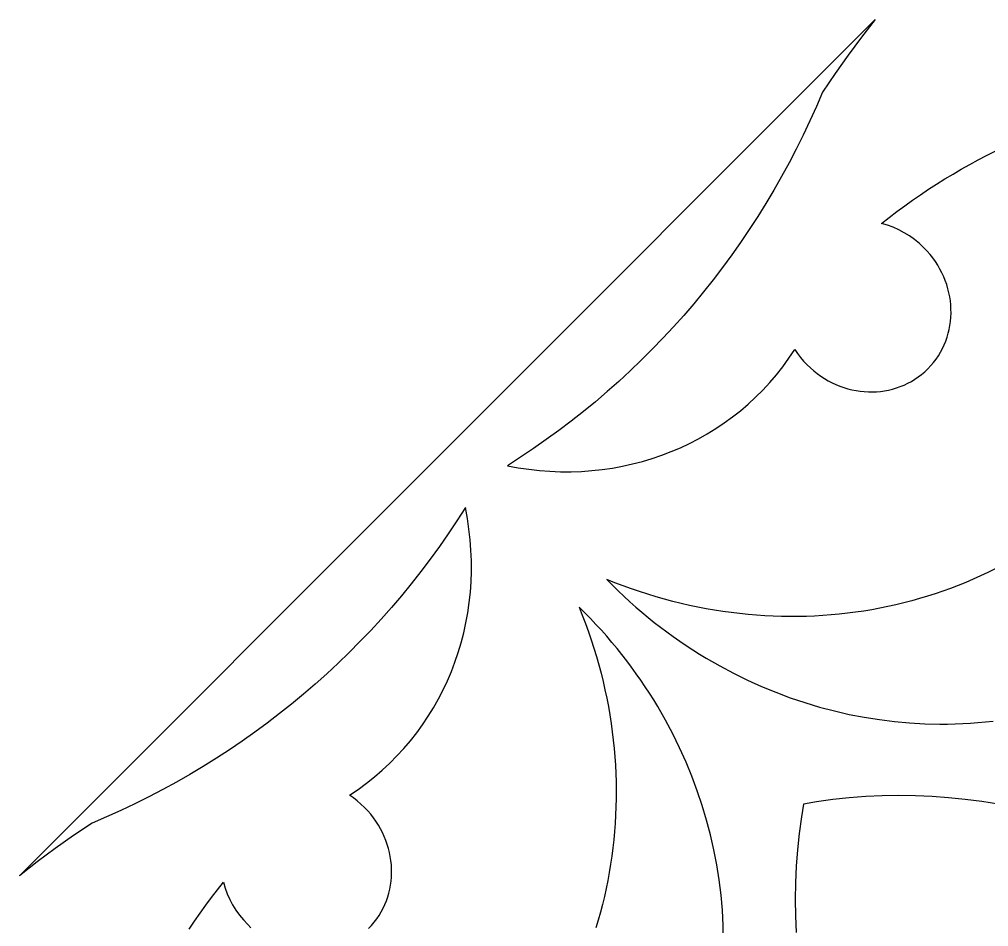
# Model space of a CAD drawing. Extents: x 1908 to 2928, y -299 to 721.
# Drawn here: x 2108.77 to 2151.51, y 480.22 to 520.2 of the extents above; entities that cross this region are included whole.
import ezdxf

# ---------------------------------------------------------------- set-up
doc = ezdxf.new("R2010")
doc.units = 0
doc.layers.add('BITMAP_LAYER', color=18, linetype='CONTINUOUS')

msp = doc.modelspace()

# ---------------------------------------------------------------- linework, layer by layer
at = {"layer": 'BITMAP_LAYER'}
for points in [[(2124.167, 480.139), (2124.297, 480.275), (2124.417, 480.417), (2124.528, 480.563), (2124.631, 480.714), (2124.725, 480.87), (2124.81, 481.029), (2124.887, 481.192), (2124.955, 481.359), (2125.014, 481.528), (2125.064, 481.7), (2125.106, 481.874), (2125.139, 482.05), (2125.163, 482.228), (2125.179, 482.407), (2125.186, 482.587), (2125.184, 482.768), (2125.174, 482.949), (2125.155, 483.13), (2125.128, 483.31), (2125.092, 483.49), (2125.047, 483.668), (2124.994, 483.846), (2124.932, 484.021), (2124.862, 484.195), (2124.783, 484.366), (2124.696, 484.534), (2124.6, 484.7), (2124.496, 484.862), (2124.383, 485.02), (2124.262, 485.174), (2124.132, 485.324), (2123.993, 485.469), (2123.834, 485.62), (2123.669, 485.761), (2123.499, 485.891), (2123.325, 486.01), (2123.707, 486.268), (2124.076, 486.538), (2124.432, 486.821), (2124.775, 487.116), (2125.105, 487.423), (2125.422, 487.741), (2125.725, 488.07), (2126.015, 488.41), (2126.291, 488.761), (2126.552, 489.121), (2126.8, 489.49), (2127.033, 489.868), (2127.252, 490.255), (2127.456, 490.65), (2127.646, 491.053), (2127.82, 491.463), (2127.98, 491.88), (2128.124, 492.303), (2128.252, 492.733), (2128.365, 493.168), (2128.462, 493.609), (2128.543, 494.054), (2128.608, 494.504), (2128.657, 494.958), (2128.69, 495.416), (2128.705, 495.876), (2128.704, 496.34), (2128.686, 496.806), (2128.651, 497.274), (2128.598, 497.743), (2128.528, 498.214), (2128.441, 498.686), (2128.068, 498.105), (2127.685, 497.533), (2127.292, 496.97), (2126.889, 496.415), (2126.475, 495.869), (2126.052, 495.332), (2125.619, 494.803), (2125.176, 494.284), (2124.724, 493.774), (2124.262, 493.273), (2123.791, 492.781), (2123.311, 492.299), (2122.822, 491.826), (2122.323, 491.363), (2121.817, 490.909), (2121.301, 490.465), (2120.777, 490.032), (2120.244, 489.608), (2119.704, 489.194), (2119.155, 488.791), (2118.598, 488.398), (2118.033, 488.016), (2117.46, 487.644), (2116.88, 487.282), (2116.292, 486.932), (2115.697, 486.592), (2115.095, 486.263), (2114.485, 485.945), (2113.869, 485.638), (2113.245, 485.343), (2112.615, 485.059), (2111.979, 484.786), (2111.158, 484.23), (2110.35, 483.658), (2109.554, 483.07), (2108.771, 482.466), (2146.509, 520.204), (2145.906, 519.421), (2145.318, 518.625), (2144.745, 517.817), (2144.189, 516.997), (2143.916, 516.36), (2143.632, 515.73), (2143.337, 515.106), (2143.03, 514.49), (2142.712, 513.88), (2142.383, 513.278), (2142.044, 512.683), (2141.693, 512.095), (2141.332, 511.515), (2140.96, 510.942), (2140.577, 510.378), (2140.184, 509.821), (2139.781, 509.272), (2139.367, 508.731), (2138.943, 508.198), (2138.51, 507.674), (2138.066, 507.159), (2137.613, 506.652), (2137.149, 506.154), (2136.677, 505.664), (2136.194, 505.184), (2135.702, 504.713), (2135.201, 504.251), (2134.691, 503.799), (2134.172, 503.356), (2133.643, 502.923), (2133.106, 502.5), (2132.56, 502.086), (2132.005, 501.683), (2131.442, 501.29), (2130.87, 500.907), (2130.29, 500.535), (2130.761, 500.447), (2131.232, 500.377), (2131.701, 500.324), (2132.169, 500.289), (2132.635, 500.271), (2133.099, 500.27), (2133.56, 500.286), (2134.017, 500.318), (2134.471, 500.367), (2134.921, 500.432), (2135.366, 500.513), (2135.807, 500.61), (2136.242, 500.723), (2136.672, 500.852), (2137.095, 500.996), (2137.512, 501.155), (2137.922, 501.329), (2138.325, 501.519), (2138.72, 501.723), (2139.107, 501.942), (2139.485, 502.175), (2139.855, 502.423), (2140.215, 502.685), (2140.565, 502.96), (2140.905, 503.25), (2141.234, 503.553), (2141.553, 503.87), (2141.859, 504.2), (2142.155, 504.543), (2142.437, 504.899), (2142.708, 505.268), (2142.965, 505.65), (2143.084, 505.476), (2143.214, 505.306), (2143.355, 505.141), (2143.507, 504.982), (2143.651, 504.843), (2143.801, 504.714), (2143.955, 504.592), (2144.114, 504.479), (2144.275, 504.375), (2144.441, 504.279), (2144.609, 504.192), (2144.78, 504.113), (2144.954, 504.043), (2145.129, 503.981), (2145.307, 503.928), (2145.485, 503.883), (2145.665, 503.847), (2145.846, 503.82), (2146.027, 503.801), (2146.208, 503.791), (2146.388, 503.789), (2146.568, 503.796), (2146.747, 503.812), (2146.925, 503.836), (2147.101, 503.869), (2147.275, 503.911), (2147.447, 503.961), (2147.617, 504.021), (2147.783, 504.088), (2147.946, 504.165), (2148.105, 504.25), (2148.261, 504.344), (2148.412, 504.447), (2148.559, 504.558), (2148.7, 504.679), (2148.836, 504.808), (2148.965, 504.944), (2149.086, 505.085), (2149.197, 505.232), (2149.3, 505.383), (2149.394, 505.539), (2149.479, 505.698), (2149.556, 505.861), (2149.624, 506.027), (2149.683, 506.197), (2149.733, 506.369), (2149.775, 506.543), (2149.808, 506.719), (2149.832, 506.897), (2149.848, 507.076), (2149.855, 507.256), (2149.853, 507.437), (2149.843, 507.618), (2149.824, 507.798), (2149.797, 507.979), (2149.761, 508.159), (2149.716, 508.337), (2149.663, 508.515), (2149.601, 508.69), (2149.531, 508.864), (2149.452, 509.035), (2149.365, 509.203), (2149.269, 509.369), (2149.165, 509.531), (2149.052, 509.689), (2148.93, 509.843), (2148.801, 509.993), (2148.662, 510.138), (2148.461, 510.326), (2148.248, 510.501), (2148.025, 510.66), (2147.793, 510.803), (2147.553, 510.93), (2147.305, 511.041), (2147.052, 511.134), (2146.793, 511.209), (2147.13, 511.474), (2147.469, 511.734), (2147.813, 511.988), (2148.16, 512.236), (2148.51, 512.478), (2148.863, 512.715), (2149.22, 512.946), (2149.58, 513.171), (2149.943, 513.39), (2150.309, 513.604), (2150.678, 513.811), (2151.051, 514.013), (2151.426, 514.209), (2151.803, 514.4)], [(2151.806, 495.99), (2151.484, 495.831), (2151.159, 495.678), (2150.831, 495.531), (2150.501, 495.391), (2150.168, 495.257), (2149.832, 495.128), (2149.495, 495.006), (2149.155, 494.891), (2148.812, 494.781), (2148.468, 494.678), (2148.122, 494.581), (2147.774, 494.49), (2147.423, 494.406), (2147.072, 494.328), (2146.718, 494.256), (2146.363, 494.19), (2146.006, 494.131), (2145.648, 494.078), (2145.289, 494.032), (2144.928, 493.992), (2144.566, 493.958), (2144.203, 493.931), (2143.839, 493.91), (2143.474, 493.896), (2143.109, 493.888), (2142.742, 493.886), (2142.375, 493.891), (2142.008, 493.903), (2141.64, 493.921), (2141.271, 493.946), (2140.903, 493.977), (2140.534, 494.015), (2140.165, 494.059), (2139.796, 494.11), (2139.426, 494.168), (2139.057, 494.232), (2138.689, 494.303), (2138.32, 494.38), (2137.952, 494.464), (2137.585, 494.555), (2137.218, 494.653), (2136.851, 494.757), (2136.486, 494.868), (2136.121, 494.986), (2135.757, 495.11), (2135.394, 495.242), (2135.032, 495.38), (2134.671, 495.525), (2134.922, 495.271), (2135.175, 495.022), (2135.433, 494.778), (2135.694, 494.538), (2135.958, 494.304), (2136.225, 494.074), (2136.495, 493.85), (2136.769, 493.63), (2137.045, 493.415), (2137.324, 493.206), (2137.606, 493.001), (2137.891, 492.801), (2138.179, 492.607), (2138.469, 492.417), (2138.762, 492.233), (2139.058, 492.054), (2139.655, 491.711), (2140.262, 491.388), (2140.877, 491.087), (2141.5, 490.807), (2142.13, 490.548), (2142.767, 490.31), (2143.41, 490.094), (2144.058, 489.9), (2144.711, 489.727), (2145.369, 489.577), (2146.03, 489.449), (2146.694, 489.343), (2147.36, 489.26), (2148.028, 489.2), (2148.698, 489.163), (2149.368, 489.148), (2149.704, 489.15), (2150.039, 489.158), (2150.374, 489.171), (2150.709, 489.19), (2151.043, 489.215), (2151.377, 489.246), (2151.711, 489.283)], [(2139.827, 479.607), (2139.812, 480.277), (2139.775, 480.947), (2139.715, 481.615), (2139.632, 482.282), (2139.526, 482.946), (2139.398, 483.607), (2139.248, 484.264), (2139.076, 484.917), (2138.881, 485.565), (2138.665, 486.208), (2138.428, 486.845), (2138.168, 487.475), (2137.888, 488.098), (2137.587, 488.713), (2137.264, 489.32), (2136.921, 489.918), (2136.742, 490.213), (2136.558, 490.506), (2136.368, 490.796), (2136.174, 491.084), (2135.974, 491.369), (2135.769, 491.651), (2135.56, 491.93), (2135.345, 492.207), (2135.125, 492.48), (2134.901, 492.75), (2134.671, 493.018), (2134.437, 493.282), (2134.197, 493.542), (2133.953, 493.8), (2133.704, 494.054), (2133.45, 494.304), (2133.595, 493.943), (2133.733, 493.581), (2133.865, 493.218), (2133.989, 492.855), (2134.107, 492.49), (2134.218, 492.124), (2134.322, 491.758), (2134.42, 491.391), (2134.511, 491.023), (2134.595, 490.655), (2134.673, 490.286), (2134.743, 489.918), (2134.808, 489.549), (2134.865, 489.18), (2134.916, 488.811), (2134.961, 488.441), (2134.998, 488.073), (2135.03, 487.704), (2135.054, 487.335), (2135.072, 486.967), (2135.084, 486.6), (2135.089, 486.233), (2135.088, 485.866), (2135.08, 485.501), (2135.065, 485.136), (2135.045, 484.772), (2135.017, 484.409), (2134.984, 484.047), (2134.944, 483.687), (2134.897, 483.327), (2134.844, 482.969), (2134.785, 482.612), (2134.72, 482.257), (2134.648, 481.904), (2134.57, 481.552), (2134.485, 481.202), (2134.394, 480.853), (2134.297, 480.507), (2134.194, 480.163)], [(2151.945, 485.612), (2151.214, 485.73), (2150.483, 485.826), (2149.75, 485.901), (2149.018, 485.954), (2148.285, 485.986), (2147.554, 485.996), (2146.823, 485.984), (2146.094, 485.951), (2145.368, 485.896), (2144.643, 485.819), (2143.922, 485.721), (2143.35, 485.625), (2143.254, 485.053), (2143.156, 484.332), (2143.079, 483.608), (2143.025, 482.881), (2142.991, 482.152), (2142.98, 481.422), (2142.99, 480.69), (2143.021, 479.957)], [(2116.26, 480.112), (2116.497, 480.465), (2116.739, 480.816), (2116.987, 481.162), (2117.241, 481.506), (2117.501, 481.846), (2117.766, 482.182), (2117.841, 481.923), (2117.935, 481.67), (2118.045, 481.423), (2118.172, 481.183), (2118.316, 480.951), (2118.475, 480.728), (2118.649, 480.515), (2118.838, 480.313), (2118.983, 480.175)]]:
    msp.add_lwpolyline(points, dxfattribs=at)

doc.saveas('drawing.dxf')
